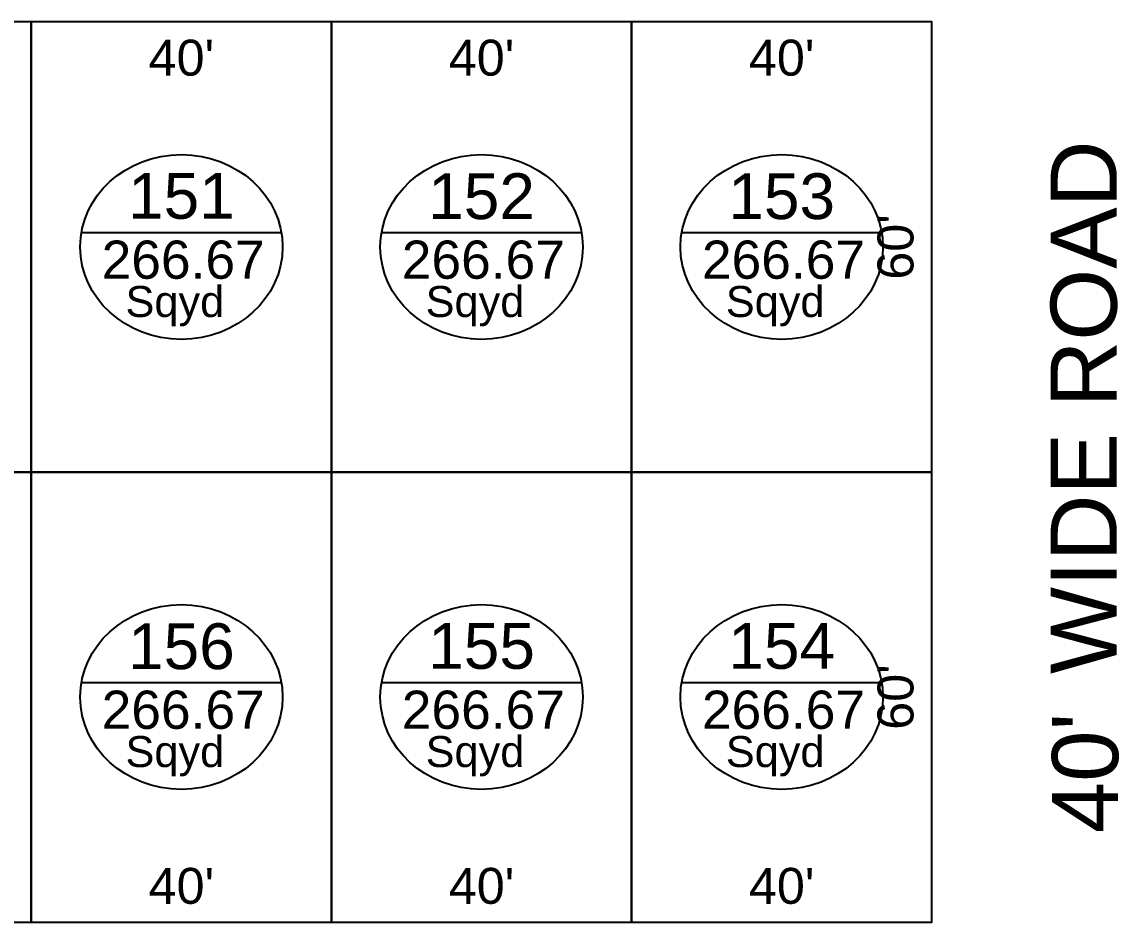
# Model space of a CAD drawing. Header units: inches. Extents: x 58735 to 82582, y -17057 to 2765.
# Drawn here: x 66973 to 68728, y -5456 to -4016 of the extents above; entities that cross this region are included whole.
import ezdxf
from ezdxf.enums import TextEntityAlignment as Align

# ---------------------------------------------------------------- set-up
doc = ezdxf.new("R2010")
doc.units = ezdxf.units.IN
doc.header["$LTSCALE"] = 15
doc.header["$PDMODE"] = 35
doc.linetypes.add('DASHDOT', pattern=[1, 0.5, -0.25, 0, -0.25])
for name, color, linetype in [('A-Area-Iden', 7, 'Continuous'), ('DIM-PLOT', 7, 'DASHDOT'), ('PLOT AREA', 7, 'Continuous'), ('PlotNO.S', 181, 'Continuous'), ('Plots', 144, 'Continuous'), ('plots no outer line', 7, 'Continuous')]:
    doc.layers.add(name, color=color, linetype=linetype)
doc.layers.add('Plotouterline', color=50, linetype='Continuous', plot=False)
doc.styles.add('Arial', font='arial.ttf')
doc.dimstyles.new('dim plot 1', dxfattribs={"dimscale": 6, "dimtxt": 9.59375, "dimasz": 10, "dimexe": 9.59375, "dimexo": 9, "dimgap": 0, "dimtad": 0, "dimdec": 1, "dimzin": 12, "dimdsep": 46, "dimlunit": 4, "dimtxsty": 'Arial', "dimblk": 'ARCHTICK', "dimcen": 0.09375, "dimdle": 1.230316, "dimse1": 1, "dimse2": 1, "dimsd1": 1, "dimsd2": 1, "dimclrd": 181, "dimclre": 40, "dimazin": 0, "dimtfac": 1, "dimtdec": 1, "dimtix": 1, "dimtmove": 2, "dimatfit": 2, "dimfxl": 1, "dimtolj": 1, "dimtzin": 0, "dimarcsym": 0})

# ---------------------------------------------------------------- blocks, each defined once
blk = doc.blocks.new('*D185')
at = {"layer": 'DefPoints', "color": 0, "transparency": 16777216}
for p in [(66508.1, -4015.5), (66988.1, -4015.5), (66988.1, -4073.1)]:
    blk.add_point(p, dxfattribs=at)
at = {"layer": 'DIM-PLOT', "color": 0, "transparency": 16777216, "insert": (66748.1, -4073.1), "char_height": 57.56, "attachment_point": 5, "style": 'Arial'}
blk.add_mtext("\\A1;40'", dxfattribs=at)
blk = doc.blocks.new('_ArchTick')
at = {"color": 0, "linetype": 'ByBlock', "const_width": 0.15}
blk.add_lwpolyline([(-0.5, -0.5), (0.5, 0.5)], dxfattribs=at)
blk = doc.blocks.new('*D186')
at = {"layer": 'DefPoints', "color": 0, "transparency": 16777216}
for p in [(66988.1, -4015.5), (67468.1, -4015.5), (67468.1, -4073.1)]:
    blk.add_point(p, dxfattribs=at)
at = {"layer": 'DIM-PLOT', "color": 0, "transparency": 16777216, "insert": (67228.1, -4073.1), "char_height": 57.56, "attachment_point": 5, "style": 'Arial'}
blk.add_mtext("\\A1;40'", dxfattribs=at)
blk = doc.blocks.new('*D187')
at = {"layer": 'DefPoints', "color": 0, "transparency": 16777216}
for p in [(67468.1, -4015.5), (67948.1, -4015.5), (67948.1, -4073.1)]:
    blk.add_point(p, dxfattribs=at)
at = {"layer": 'DIM-PLOT', "color": 0, "transparency": 16777216, "insert": (67708.1, -4073.1), "char_height": 57.56, "attachment_point": 5, "style": 'Arial'}
blk.add_mtext("\\A1;40'", dxfattribs=at)
blk = doc.blocks.new('*D188')
at = {"layer": 'DefPoints', "color": 0, "transparency": 16777216}
for p in [(67948.1, -4015.5), (68428.1, -4015.5), (68428.1, -4073.1)]:
    blk.add_point(p, dxfattribs=at)
at = {"layer": 'DIM-PLOT', "color": 0, "transparency": 16777216, "insert": (68188.1, -4073.1), "char_height": 57.56, "attachment_point": 5, "style": 'Arial'}
blk.add_mtext("\\A1;40'", dxfattribs=at)
blk = doc.blocks.new('*D189')
at = {"layer": 'DefPoints', "color": 0, "transparency": 16777216}
for p in [(68428.1, -4015.5), (68370.5, -4735.5), (68428.1, -4735.5)]:
    blk.add_point(p, dxfattribs=at)
at = {"layer": 'DIM-PLOT', "color": 0, "transparency": 16777216, "insert": (68370.5, -4375.5), "char_height": 57.56, "attachment_point": 5, "rotation": 90, "style": 'Arial'}
blk.add_mtext("\\A1;60'", dxfattribs=at)
blk = doc.blocks.new('*D190')
at = {"layer": 'DefPoints', "color": 0, "transparency": 16777216}
for p in [(68428.1, -4735.5), (68370.5, -5455.5), (68428.1, -5455.5)]:
    blk.add_point(p, dxfattribs=at)
at = {"layer": 'DIM-PLOT', "color": 0, "transparency": 16777216, "insert": (68370.5, -5095.5), "char_height": 57.56, "attachment_point": 5, "rotation": 90, "style": 'Arial'}
blk.add_mtext("\\A1;60'", dxfattribs=at)
blk = doc.blocks.new('*D191')
at = {"layer": 'DefPoints', "color": 0, "transparency": 16777216}
for p in [(67948.1, -5398), (67948.1, -5455.5), (68428.1, -5455.5)]:
    blk.add_point(p, dxfattribs=at)
at = {"layer": 'DIM-PLOT', "color": 0, "transparency": 16777216, "insert": (68188.1, -5398), "char_height": 57.56, "attachment_point": 5, "style": 'Arial'}
blk.add_mtext("\\A1;40'", dxfattribs=at)
blk = doc.blocks.new('*D192')
at = {"layer": 'DefPoints', "color": 0, "transparency": 16777216}
for p in [(67468.1, -5398), (67468.1, -5455.5), (67948.1, -5455.5)]:
    blk.add_point(p, dxfattribs=at)
at = {"layer": 'DIM-PLOT', "color": 0, "transparency": 16777216, "insert": (67708.1, -5398), "char_height": 57.56, "attachment_point": 5, "style": 'Arial'}
blk.add_mtext("\\A1;40'", dxfattribs=at)
blk = doc.blocks.new('*D193')
at = {"layer": 'DefPoints', "color": 0, "transparency": 16777216}
for p in [(66988.1, -5398), (66988.1, -5455.5), (67468.1, -5455.5)]:
    blk.add_point(p, dxfattribs=at)
at = {"layer": 'DIM-PLOT', "color": 0, "transparency": 16777216, "insert": (67228.1, -5398), "char_height": 57.56, "attachment_point": 5, "style": 'Arial'}
blk.add_mtext("\\A1;40'", dxfattribs=at)
blk = doc.blocks.new('*D194')
at = {"layer": 'DefPoints', "color": 0, "transparency": 16777216}
for p in [(66508.1, -5398), (66508.1, -5455.5), (66988.1, -5455.5)]:
    blk.add_point(p, dxfattribs=at)
at = {"layer": 'DIM-PLOT', "color": 0, "transparency": 16777216, "insert": (66748.1, -5398), "char_height": 57.56, "attachment_point": 5, "style": 'Arial'}
blk.add_mtext("\\A1;40'", dxfattribs=at)
blk = doc.blocks.new('road vertical')
at = {"insert": (-0.48, -3.068), "char_height": 1.1016, "attachment_point": 1, "rotation": 90, "style": 'Arial'}
blk.add_mtext_dynamic_manual_height_columns('WIDE ROAD', width=9.49614, gutter_width=0.0746, heights=[1.292], dxfattribs=at)
at = {"color": 0, "linetype": 'ByBlock', "lineweight": -2, "style": 'Arial'}
blk.add_attdef('SPACESTYLES:LENGTH', text='', height=1.102, rotation=90, dxfattribs=at).set_placement((0.094, -3.714), align=Align.MIDDLE_RIGHT)
at = {"layer": 'PlotNO.S', "color": 0, "style": 'Arial'}
blk.add_attdef('COLUMNNOS:NUMBER', text='', height=0.00147, rotation=90, dxfattribs=at).set_placement((0.093, -3.714), align=Align.MIDDLE_LEFT)
blk = doc.blocks.new('plot area-No')
at = {"layer": 'plots no outer line'}
blk.add_line((-2.22, 0.321), (2.22, 0.321), dxfattribs=at)
blk.add_ellipse((0, 0), major_axis=(-2.248, 0), ratio=0.913387, dxfattribs=at)
at = {"layer": 'PLOT AREA', "style": 'Arial', "flags": 4}
for tag, height, p in [('SPACESTYLES:PLOTAREA', 0.848, (0.04, -0.283, -0.565)), ('COLUMNNOS:SQYD-SQM', 0.689, (-0.279, -1.211, -0.459))]:
    blk.add_attdef(tag, text='', height=height, dxfattribs=at).set_placement(p, align=Align.MIDDLE_CENTER)
at = {"layer": 'PlotNO.S', "color": 0, "style": 'Arial'}
blk.add_attdef('COLUMNNOS:NUMBER', text='', height=1.018, dxfattribs=at).set_placement((0, 1.128), align=Align.MIDDLE)

msp = doc.modelspace()

# ---------------------------------------------------------------- linework, layer by layer
at = {"layer": 'Plotouterline'}
msp.add_lwpolyline([(66508.11, -5455.54), (66988.11, -5455.54), (67468.11, -5455.54), (67948.11, -5455.54), (68428.11, -5455.54), (68428.11, -4735.54), (68428.11, -4015.54), (67948.11, -4015.54), (67468.11, -4015.54), (66988.11, -4015.54), (66508.11, -4015.54)], dxfattribs=at)
at = {"layer": 'Plots', "color": 144, "linetype": 'Continuous', "lineweight": -3}
for p, q in [((66988.11, -4015.54), (66508.11, -4015.54)), ((66988.11, -4735.54), (66988.11, -4015.54)), ((66988.11, -4015.54), (66988.11, -4735.54)), ((67468.11, -4015.54), (66988.11, -4015.54)), ((67468.11, -4735.54), (67468.11, -4015.54)), ((67468.11, -4015.54), (67468.11, -4735.54)), ((67948.11, -4015.54), (67468.11, -4015.54)), ((67948.11, -4735.54), (67948.11, -4015.54)), ((67948.11, -4015.54), (67948.11, -4735.54)), ((68428.11, -4015.54), (67948.11, -4015.54)), ((68428.11, -4735.54), (68428.11, -4015.54)), ((66988.11, -4735.54), (66508.11, -4735.54)), ((66508.11, -4735.54), (66988.11, -4735.54)), ((66988.11, -5455.54), (66988.11, -4735.54)), ((66988.11, -4735.54), (67468.11, -4735.54)), ((66988.11, -4735.54), (66988.11, -5455.54)), ((67468.11, -4735.54), (66988.11, -4735.54)), ((67468.11, -5455.54), (67468.11, -4735.54)), ((67468.11, -4735.54), (67468.11, -5455.54)), ((67948.11, -4735.54), (67468.11, -4735.54)), ((67468.11, -4735.54), (67948.11, -4735.54)), ((67948.11, -5455.54), (67948.11, -4735.54)), ((67948.11, -4735.54), (68428.11, -4735.54)), ((67948.11, -4735.54), (67948.11, -5455.54)), ((68428.11, -4735.54), (67948.11, -4735.54)), ((68428.11, -5455.54), (68428.11, -4735.54)), ((66508.11, -5455.54), (66988.11, -5455.54)), ((66988.11, -5455.54), (67468.11, -5455.54)), ((67468.11, -5455.54), (67948.11, -5455.54)), ((67948.11, -5455.54), (68428.11, -5455.54))]:
    msp.add_line(p, q, dxfattribs=at)
at = {"layer": 'Plots'}
for points in [[(66988.11, -4015.54), (66508.11, -4015.54), (66508.11, -4735.54), (66988.11, -4735.54)], [(67468.11, -4015.54), (66988.11, -4015.54), (66988.11, -4735.54), (67468.11, -4735.54)], [(67948.11, -4015.54), (67468.11, -4015.54), (67468.11, -4735.54), (67948.11, -4735.54)], [(68428.11, -4015.54), (67948.11, -4015.54), (67948.11, -4735.54), (68428.11, -4735.54)], [(66988.11, -4735.54), (66508.11, -4735.54), (66508.11, -5455.54), (66988.11, -5455.54)], [(67468.11, -4735.54), (66988.11, -4735.54), (66988.11, -5455.54), (67468.11, -5455.54)], [(67948.11, -4735.54), (67468.11, -4735.54), (67468.11, -5455.54), (67948.11, -5455.54)], [(68428.11, -4735.54), (67948.11, -4735.54), (67948.11, -5455.54), (68428.11, -5455.54)]]:
    msp.add_lwpolyline(points, close=True, dxfattribs=at)

# ---------------------------------------------------------------- block references
at = {"layer": 'A-Area-Iden', "color": 7, "linetype": 'Continuous', "lineweight": -3}
ref = msp.add_blockref('plot area-No', (67228.11, -4375.54), dxfattribs=dict(at, xscale=72, yscale=72, zscale=72))
ref.add_attrib('COLUMNNOS:SQYD-SQM', ' Sqyd', dxfattribs={"layer": 'PLOT AREA', "height": 49.59, "style": 'Arial'}).set_placement((67208.03, -4462.76, -33.06), align=Align.MIDDLE_CENTER)
ref.add_attrib('SPACESTYLES:PLOTAREA', '266.67', dxfattribs={"layer": 'PLOT AREA', "height": 61.053, "style": 'Arial'}).set_placement((67230.98, -4395.88, -40.7), align=Align.MIDDLE_CENTER)
ref.add_attrib('COLUMNNOS:NUMBER', '151', dxfattribs={"layer": 'PlotNO.S', "color": 0, "height": 73.263, "style": 'Arial'}).set_placement((67228.11, -4294.29), align=Align.MIDDLE)
ref = msp.add_blockref('plot area-No', (67708.11, -4375.54), dxfattribs=dict(at, xscale=72, yscale=72, zscale=72))
ref.add_attrib('COLUMNNOS:SQYD-SQM', ' Sqyd', dxfattribs={"layer": 'PLOT AREA', "height": 49.59, "style": 'Arial'}).set_placement((67688.03, -4462.76, -33.06), align=Align.MIDDLE_CENTER)
ref.add_attrib('SPACESTYLES:PLOTAREA', '266.67', dxfattribs={"layer": 'PLOT AREA', "height": 61.053, "style": 'Arial'}).set_placement((67710.98, -4395.88, -40.7), align=Align.MIDDLE_CENTER)
ref.add_attrib('COLUMNNOS:NUMBER', '152', dxfattribs={"layer": 'PlotNO.S', "color": 0, "height": 73.263, "style": 'Arial'}).set_placement((67708.11, -4294.29), align=Align.MIDDLE)
ref = msp.add_blockref('plot area-No', (68188.11, -4375.54), dxfattribs=dict(at, xscale=72, yscale=72, zscale=72))
ref.add_attrib('COLUMNNOS:SQYD-SQM', ' Sqyd', dxfattribs={"layer": 'PLOT AREA', "height": 49.59, "style": 'Arial'}).set_placement((68168.03, -4462.76, -33.06), align=Align.MIDDLE_CENTER)
ref.add_attrib('SPACESTYLES:PLOTAREA', '266.67', dxfattribs={"layer": 'PLOT AREA', "height": 61.053, "style": 'Arial'}).set_placement((68190.98, -4395.88, -40.7), align=Align.MIDDLE_CENTER)
ref.add_attrib('COLUMNNOS:NUMBER', '153', dxfattribs={"layer": 'PlotNO.S', "color": 0, "height": 73.263, "style": 'Arial'}).set_placement((68188.11, -4294.29), align=Align.MIDDLE)
at = {"layer": 'A-Area-Iden', "color": 7, "linetype": 'Continuous', "lineweight": -3, "xscale": 96, "yscale": 96, "zscale": 96}
msp.add_blockref('road vertical', (68664.28, -4764.25), dxfattribs=at).add_auto_attribs({'SPACESTYLES:LENGTH': "40'", 'COLUMNNOS:NUMBER': '242'})
at = {"layer": 'A-Area-Iden', "color": 7, "linetype": 'Continuous', "lineweight": -3}
ref = msp.add_blockref('plot area-No', (67228.11, -5095.54), dxfattribs=dict(at, xscale=72, yscale=72, zscale=72))
ref.add_attrib('COLUMNNOS:SQYD-SQM', ' Sqyd', dxfattribs={"layer": 'PLOT AREA', "height": 49.59, "style": 'Arial'}).set_placement((67208.03, -5182.76, -33.06), align=Align.MIDDLE_CENTER)
ref.add_attrib('SPACESTYLES:PLOTAREA', '266.67', dxfattribs={"layer": 'PLOT AREA', "height": 61.053, "style": 'Arial'}).set_placement((67230.98, -5115.88, -40.7), align=Align.MIDDLE_CENTER)
ref.add_attrib('COLUMNNOS:NUMBER', '156', dxfattribs={"layer": 'PlotNO.S', "color": 0, "height": 73.263, "style": 'Arial'}).set_placement((67228.11, -5014.29), align=Align.MIDDLE)
ref = msp.add_blockref('plot area-No', (67708.11, -5095.54), dxfattribs=dict(at, xscale=72, yscale=72, zscale=72))
ref.add_attrib('COLUMNNOS:SQYD-SQM', ' Sqyd', dxfattribs={"layer": 'PLOT AREA', "height": 49.59, "style": 'Arial'}).set_placement((67688.03, -5182.76, -33.06), align=Align.MIDDLE_CENTER)
ref.add_attrib('SPACESTYLES:PLOTAREA', '266.67', dxfattribs={"layer": 'PLOT AREA', "height": 61.053, "style": 'Arial'}).set_placement((67710.98, -5115.88, -40.7), align=Align.MIDDLE_CENTER)
ref.add_attrib('COLUMNNOS:NUMBER', '155', dxfattribs={"layer": 'PlotNO.S', "color": 0, "height": 73.263, "style": 'Arial'}).set_placement((67708.11, -5014.29), align=Align.MIDDLE)
ref = msp.add_blockref('plot area-No', (68188.11, -5095.54), dxfattribs=dict(at, xscale=72, yscale=72, zscale=72))
ref.add_attrib('COLUMNNOS:SQYD-SQM', ' Sqyd', dxfattribs={"layer": 'PLOT AREA', "height": 49.59, "style": 'Arial'}).set_placement((68168.03, -5182.76, -33.06), align=Align.MIDDLE_CENTER)
ref.add_attrib('SPACESTYLES:PLOTAREA', '266.67', dxfattribs={"layer": 'PLOT AREA', "height": 61.053, "style": 'Arial'}).set_placement((68190.98, -5115.88, -40.7), align=Align.MIDDLE_CENTER)
ref.add_attrib('COLUMNNOS:NUMBER', '154', dxfattribs={"layer": 'PlotNO.S', "color": 0, "height": 73.263, "style": 'Arial'}).set_placement((68188.11, -5014.29), align=Align.MIDDLE)

# ---------------------------------------------------------------- dimensions: what is measured, and where the dimension line sits
at = {"layer": 'DIM-PLOT'}
for p1, p2, picture, middle in [((66508.11, -4015.54), (66988.11, -4015.54), '*D185', (66748.11, -4073.1)), ((66988.11, -4015.54), (67468.11, -4015.54), '*D186', (67228.11, -4073.1)), ((67468.11, -4015.54), (67948.11, -4015.54), '*D187', (67708.11, -4073.1)), ((67948.11, -4015.54), (68428.11, -4015.54), '*D188', (68188.11, -4073.1)), ((68428.11, -4015.54), (68428.11, -4735.54), '*D189', (68370.54, -4375.54)), ((68428.11, -4735.54), (68428.11, -5455.54), '*D190', (68370.54, -5095.54)), ((66988.11, -5455.54), (66508.11, -5455.54), '*D194', (66748.11, -5397.97)), ((67468.11, -5455.54), (66988.11, -5455.54), '*D193', (67228.11, -5397.97)), ((67948.11, -5455.54), (67468.11, -5455.54), '*D192', (67708.11, -5397.97)), ((68428.11, -5455.54), (67948.11, -5455.54), '*D191', (68188.11, -5397.97))]:
    dim = msp.add_aligned_dim(p1=p1, p2=p2, distance=-57.56, dimstyle='dim plot 1', override={"dimdec": 0}, dxfattribs=at)
    dim.commit()
    dim.dimension.update_dxf_attribs({"geometry": picture, "text_midpoint": middle})

doc.saveas('drawing.dxf')
